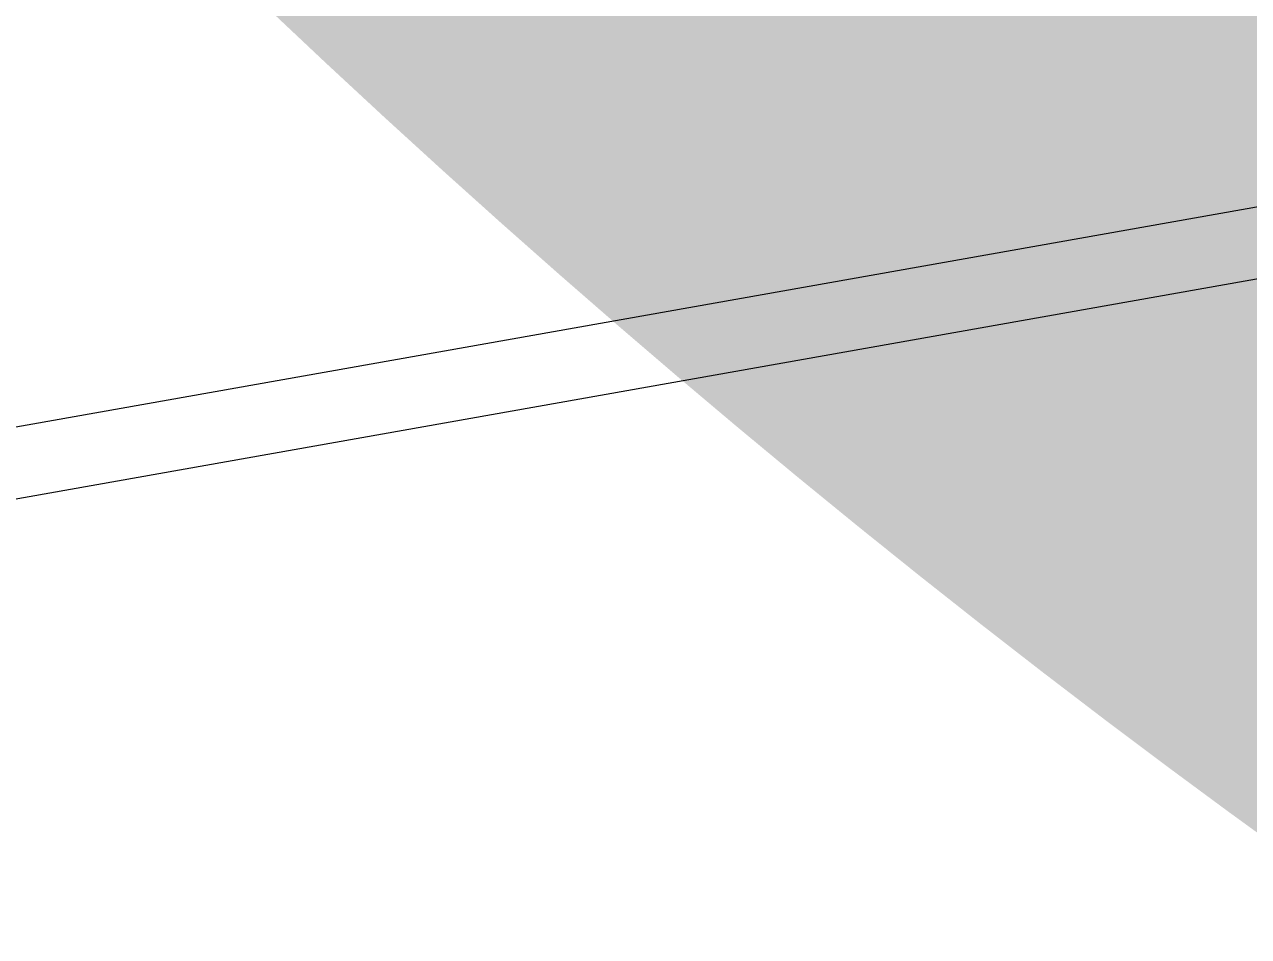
# Model space of a CAD drawing. Header units: millimetres. Extents: x 0 to 627661, y -95767 to 300888.
# Drawn here: x 508961.38 to 508984.63, y 25944.18 to 25961.49 of the extents above; entities that cross this region are included whole.
import ezdxf
from ezdxf.enums import TextEntityAlignment as Align

# ---------------------------------------------------------------- set-up
doc = ezdxf.new("R2018")
doc.units = ezdxf.units.MM
for name, color, linetype, lineweight in [('АР_Маркер экспликации', 239, 'Continuous', 13), ('АР_Номер помещения', 250, 'Continuous', 9), ('АР_Размеры', 175, 'Continuous', 9), ('АР_Сущ Несущая стена', 250, 'Continuous', 50)]:
    doc.layers.add(name, color=color, linetype=linetype, lineweight=lineweight)
doc.layers.add('АР_Названия помещений', color=124, linetype='Continuous', lineweight=5, plot=False)
doc.layers.add('АР_Помещения_площадь', color=19, linetype='Continuous', lineweight=9, plot=False)
doc.styles.add('ISOCPEUR', font='', dxfattribs={"height": 250})
doc.styles.get("Standard").update_dxf_attribs({"font": 'GOST.TTF'})
doc.styles.get('ISOCPEUR').set_extended_font_data('ISOCPEUR', italic=True)

# ---------------------------------------------------------------- blocks, each defined once
blk = doc.blocks.new('*U236')
at = {"color": 7, "style": 'ISOCPEUR', "width": 0.7, "flags": 1}
blk.add_attdef('КАТЕГОРИЯ', (-499.166, -2092.186), '', height=250, dxfattribs=at)
at = {"layer": 'АР_Номер помещения', "color": 7, "style": 'ISOCPEUR', "width": 0.7}
blk.add_attdef('НОМЕР_ПОМЕЩЕНИЯ', text='', height=300, dxfattribs=at).set_placement((-13874.5, 6637.552), align=Align.MIDDLE_CENTER)
at = {"layer": 'АР_Помещения_площадь', "color": 7, "lineweight": 30, "width": 0.7, "flags": 104}
blk.add_attdef('ИМЯ_ПОМЕЩЕНИЯ', text='', height=100, dxfattribs=at).set_placement((157.628, 1217.141), align=Align.MIDDLE_CENTER)
at = {"layer": 'АР_Помещения_площадь', "color": 7, "style": 'ISOCPEUR', "width": 0.7}
blk.add_attdef('ПЛОЩАДЬ_ПОМЕЩЕНИЯ', text='', height=200, dxfattribs=at).set_placement((-12654.582, 407.672), align=Align.MIDDLE_RIGHT)
blk = doc.blocks.new('*U234')
at = {"color": 7, "style": 'ISOCPEUR', "width": 0.7, "flags": 1}
blk.add_attdef('КАТЕГОРИЯ', (-499.166, -2092.186), '', height=250, dxfattribs=at)
at = {"layer": 'АР_Номер помещения', "color": 7, "style": 'ISOCPEUR', "width": 0.7}
blk.add_attdef('НОМЕР_ПОМЕЩЕНИЯ', text='', height=300, dxfattribs=at).set_placement((-17424.901, 1870.773), align=Align.MIDDLE_CENTER)
at = {"layer": 'АР_Помещения_площадь', "color": 7, "lineweight": 30, "width": 0.7, "flags": 104}
blk.add_attdef('ИМЯ_ПОМЕЩЕНИЯ', text='', height=100, dxfattribs=at).set_placement((157.628, 1217.141), align=Align.MIDDLE_CENTER)
at = {"layer": 'АР_Помещения_площадь', "color": 7, "style": 'ISOCPEUR', "width": 0.7}
blk.add_attdef('ПЛОЩАДЬ_ПОМЕЩЕНИЯ', text='', height=200, dxfattribs=at).set_placement((-12452.811, 399.356), align=Align.MIDDLE_RIGHT)

msp = doc.modelspace()

# ---------------------------------------------------------------- linework, layer by layer
at = {"layer": 'АР_Размеры', "color": 5, "lineweight": 9, "ltscale": 100, "transparency": 33554687}
msp.add_lwpolyline([(508929.474, 25946.859), (508989.599, 25957.515), (508990.763, 25959.331), (508988.401, 25972.657), (508987.638, 25972.769), (508986.511, 25969.35), (508986.78, 25968.531), (508988.073, 25967.522), (508989.031, 25962.12), (508988.713, 25961.816), (508986.312, 25961.39), (508986.136, 25960.988), (508986.263, 25960.267), (508986.546, 25960.07), (508988.947, 25960.495), (508989.371, 25960.199), (508989.563, 25959.118), (508989.245, 25958.815), (508929.36, 25948.201)], dxfattribs=at)
msp.add_lwpolyline([(508929.474, 25946.859), (508989.599, 25957.515), (508990.763, 25959.331), (508988.401, 25972.657), (508987.638, 25972.769), (508986.511, 25969.35), (508986.78, 25968.531), (508988.073, 25967.522), (508989.031, 25962.12), (508988.713, 25961.816), (508986.312, 25961.39), (508986.136, 25960.988), (508986.263, 25960.267), (508986.546, 25960.07), (508988.947, 25960.495), (508989.371, 25960.199), (508989.563, 25959.118), (508989.245, 25958.815), (508929.36, 25948.201)], dxfattribs=at)
msp.add_lwpolyline([(508929.474, 25946.859), (508989.599, 25957.515), (508990.763, 25959.331), (508988.401, 25972.657), (508987.638, 25972.769), (508986.511, 25969.35), (508986.78, 25968.531), (508988.073, 25967.522), (508989.031, 25962.12), (508988.713, 25961.816), (508986.312, 25961.39), (508986.136, 25960.988), (508986.263, 25960.267), (508986.546, 25960.07), (508988.947, 25960.495), (508989.371, 25960.199), (508989.563, 25959.118), (508989.245, 25958.815), (508929.36, 25948.201)], dxfattribs=at)
msp.add_lwpolyline([(508929.474, 25946.859), (508989.599, 25957.515), (508990.763, 25959.331), (508988.401, 25972.657), (508987.638, 25972.769), (508986.511, 25969.35), (508986.78, 25968.531), (508988.073, 25967.522), (508989.031, 25962.12), (508988.713, 25961.816), (508986.312, 25961.39), (508986.136, 25960.988), (508986.263, 25960.267), (508986.546, 25960.07), (508988.947, 25960.495), (508989.371, 25960.199), (508989.563, 25959.118), (508989.245, 25958.815), (508929.36, 25948.201)], dxfattribs=at)
msp.add_lwpolyline([(508929.474, 25946.859), (508989.599, 25957.515), (508990.763, 25959.331), (508988.401, 25972.657), (508987.638, 25972.769), (508986.511, 25969.35), (508986.78, 25968.531), (508988.073, 25967.522), (508989.031, 25962.12), (508988.713, 25961.816), (508986.312, 25961.39), (508986.136, 25960.988), (508986.263, 25960.267), (508986.546, 25960.07), (508988.947, 25960.495), (508989.371, 25960.199), (508989.563, 25959.118), (508989.245, 25958.815), (508929.36, 25948.201)], dxfattribs=at)
msp.add_lwpolyline([(508929.474, 25946.859), (508989.599, 25957.515), (508990.763, 25959.331), (508988.401, 25972.657), (508987.638, 25972.769), (508986.511, 25969.35), (508986.78, 25968.531), (508988.073, 25967.522), (508989.031, 25962.12), (508988.713, 25961.816), (508986.312, 25961.39), (508986.136, 25960.988), (508986.263, 25960.267), (508986.546, 25960.07), (508988.947, 25960.495), (508989.371, 25960.199), (508989.563, 25959.118), (508989.245, 25958.815), (508929.36, 25948.201)], dxfattribs=at)
msp.add_lwpolyline([(508929.474, 25946.859), (508989.599, 25957.515), (508990.763, 25959.331), (508988.401, 25972.657), (508987.638, 25972.769), (508986.511, 25969.35), (508986.78, 25968.531), (508988.073, 25967.522), (508989.031, 25962.12), (508988.713, 25961.816), (508986.312, 25961.39), (508986.136, 25960.988), (508986.263, 25960.267), (508986.546, 25960.07), (508988.947, 25960.495), (508989.371, 25960.199), (508989.563, 25959.118), (508989.245, 25958.815), (508929.36, 25948.201)], dxfattribs=at)
msp.add_lwpolyline([(508929.474, 25946.859), (508989.599, 25957.515), (508990.763, 25959.331), (508988.401, 25972.657), (508987.638, 25972.769), (508986.511, 25969.35), (508986.78, 25968.531), (508988.073, 25967.522), (508989.031, 25962.12), (508988.713, 25961.816), (508986.312, 25961.39), (508986.136, 25960.988), (508986.263, 25960.267), (508986.546, 25960.07), (508988.947, 25960.495), (508989.371, 25960.199), (508989.563, 25959.118), (508989.245, 25958.815), (508929.36, 25948.201)], dxfattribs=at)
msp.add_lwpolyline([(508929.474, 25946.859), (508989.599, 25957.515), (508990.763, 25959.331), (508988.401, 25972.657), (508987.638, 25972.769), (508986.511, 25969.35), (508986.78, 25968.531), (508988.073, 25967.522), (508989.031, 25962.12), (508988.713, 25961.816), (508986.312, 25961.39), (508986.136, 25960.988), (508986.263, 25960.267), (508986.546, 25960.07), (508988.947, 25960.495), (508989.371, 25960.199), (508989.563, 25959.118), (508989.245, 25958.815), (508929.36, 25948.201)], dxfattribs=at)
msp.add_lwpolyline([(508929.474, 25946.859), (508989.599, 25957.515), (508990.763, 25959.331), (508988.401, 25972.657), (508987.638, 25972.769), (508986.511, 25969.35), (508986.78, 25968.531), (508988.073, 25967.522), (508989.031, 25962.12), (508988.713, 25961.816), (508986.312, 25961.39), (508986.136, 25960.988), (508986.263, 25960.267), (508986.546, 25960.07), (508988.947, 25960.495), (508989.371, 25960.199), (508989.563, 25959.118), (508989.245, 25958.815), (508929.36, 25948.201)], dxfattribs=at)
msp.add_lwpolyline([(508929.474, 25946.859), (508989.599, 25957.515), (508990.763, 25959.331), (508988.401, 25972.657), (508987.638, 25972.769), (508986.511, 25969.35), (508986.78, 25968.531), (508988.073, 25967.522), (508989.031, 25962.12), (508988.713, 25961.816), (508986.312, 25961.39), (508986.136, 25960.988), (508986.263, 25960.267), (508986.546, 25960.07), (508988.947, 25960.495), (508989.371, 25960.199), (508989.563, 25959.118), (508989.245, 25958.815), (508929.36, 25948.201)], dxfattribs=at)
msp.add_lwpolyline([(508929.474, 25946.859), (508989.599, 25957.515), (508990.763, 25959.331), (508988.401, 25972.657), (508987.638, 25972.769), (508986.511, 25969.35), (508986.78, 25968.531), (508988.073, 25967.522), (508989.031, 25962.12), (508988.713, 25961.816), (508986.312, 25961.39), (508986.136, 25960.988), (508986.263, 25960.267), (508986.546, 25960.07), (508988.947, 25960.495), (508989.371, 25960.199), (508989.563, 25959.118), (508989.245, 25958.815), (508929.36, 25948.201)], dxfattribs=at)
msp.add_lwpolyline([(508929.474, 25946.859), (508989.599, 25957.515), (508990.763, 25959.331), (508988.401, 25972.657), (508987.638, 25972.769), (508986.511, 25969.35), (508986.78, 25968.531), (508988.073, 25967.522), (508989.031, 25962.12), (508988.713, 25961.816), (508986.312, 25961.39), (508986.136, 25960.988), (508986.263, 25960.267), (508986.546, 25960.07), (508988.947, 25960.495), (508989.371, 25960.199), (508989.563, 25959.118), (508989.245, 25958.815), (508929.36, 25948.201)], dxfattribs=at)
msp.add_lwpolyline([(508929.474, 25946.859), (508989.599, 25957.515), (508990.763, 25959.331), (508988.401, 25972.657), (508987.638, 25972.769), (508986.511, 25969.35), (508986.78, 25968.531), (508988.073, 25967.522), (508989.031, 25962.12), (508988.713, 25961.816), (508986.312, 25961.39), (508986.136, 25960.988), (508986.263, 25960.267), (508986.546, 25960.07), (508988.947, 25960.495), (508989.371, 25960.199), (508989.563, 25959.118), (508989.245, 25958.815), (508929.36, 25948.201)], dxfattribs=at)
msp.add_lwpolyline([(508929.474, 25946.859), (508989.599, 25957.515), (508990.763, 25959.331), (508988.401, 25972.657), (508987.638, 25972.769), (508986.511, 25969.35), (508986.78, 25968.531), (508988.073, 25967.522), (508989.031, 25962.12), (508988.713, 25961.816), (508986.312, 25961.39), (508986.136, 25960.988), (508986.263, 25960.267), (508986.546, 25960.07), (508988.947, 25960.495), (508989.371, 25960.199), (508989.563, 25959.118), (508989.245, 25958.815), (508929.36, 25948.201)], dxfattribs=at)
msp.add_lwpolyline([(508929.474, 25946.859), (508989.599, 25957.515), (508990.763, 25959.331), (508988.401, 25972.657), (508987.638, 25972.769), (508986.511, 25969.35), (508986.78, 25968.531), (508988.073, 25967.522), (508989.031, 25962.12), (508988.713, 25961.816), (508986.312, 25961.39), (508986.136, 25960.988), (508986.263, 25960.267), (508986.546, 25960.07), (508988.947, 25960.495), (508989.371, 25960.199), (508989.563, 25959.118), (508989.245, 25958.815), (508929.36, 25948.201)], dxfattribs=at)
msp.add_lwpolyline([(508929.474, 25946.859), (508989.599, 25957.515), (508990.763, 25959.331), (508988.401, 25972.657), (508987.638, 25972.769), (508986.511, 25969.35), (508986.78, 25968.531), (508988.073, 25967.522), (508989.031, 25962.12), (508988.713, 25961.816), (508986.312, 25961.39), (508986.136, 25960.988), (508986.263, 25960.267), (508986.546, 25960.07), (508988.947, 25960.495), (508989.371, 25960.199), (508989.563, 25959.118), (508989.245, 25958.815), (508929.36, 25948.201)], dxfattribs=at)
msp.add_lwpolyline([(508929.474, 25946.859), (508989.599, 25957.515), (508990.763, 25959.331), (508988.401, 25972.657), (508987.638, 25972.769), (508986.511, 25969.35), (508986.78, 25968.531), (508988.073, 25967.522), (508989.031, 25962.12), (508988.713, 25961.816), (508986.312, 25961.39), (508986.136, 25960.988), (508986.263, 25960.267), (508986.546, 25960.07), (508988.947, 25960.495), (508989.371, 25960.199), (508989.563, 25959.118), (508989.245, 25958.815), (508929.36, 25948.201)], dxfattribs=at)
msp.add_lwpolyline([(508929.474, 25946.859), (508989.599, 25957.515), (508990.763, 25959.331), (508988.401, 25972.657), (508987.638, 25972.769), (508986.511, 25969.35), (508986.78, 25968.531), (508988.073, 25967.522), (508989.031, 25962.12), (508988.713, 25961.816), (508986.312, 25961.39), (508986.136, 25960.988), (508986.263, 25960.267), (508986.546, 25960.07), (508988.947, 25960.495), (508989.371, 25960.199), (508989.563, 25959.118), (508989.245, 25958.815), (508929.36, 25948.201)], dxfattribs=at)
msp.add_lwpolyline([(508929.474, 25946.859), (508989.599, 25957.515), (508990.763, 25959.331), (508988.401, 25972.657), (508987.638, 25972.769), (508986.511, 25969.35), (508986.78, 25968.531), (508988.073, 25967.522), (508989.031, 25962.12), (508988.713, 25961.816), (508986.312, 25961.39), (508986.136, 25960.988), (508986.263, 25960.267), (508986.546, 25960.07), (508988.947, 25960.495), (508989.371, 25960.199), (508989.563, 25959.118), (508989.245, 25958.815), (508929.36, 25948.201)], dxfattribs=at)
msp.add_lwpolyline([(508929.474, 25946.859), (508989.599, 25957.515), (508990.763, 25959.331), (508988.401, 25972.657), (508987.638, 25972.769), (508986.511, 25969.35), (508986.78, 25968.531), (508988.073, 25967.522), (508989.031, 25962.12), (508988.713, 25961.816), (508986.312, 25961.39), (508986.136, 25960.988), (508986.263, 25960.267), (508986.546, 25960.07), (508988.947, 25960.495), (508989.371, 25960.199), (508989.563, 25959.118), (508989.245, 25958.815), (508929.36, 25948.201)], dxfattribs=at)
msp.add_lwpolyline([(508929.474, 25946.859), (508989.599, 25957.515), (508990.763, 25959.331), (508988.401, 25972.657), (508987.638, 25972.769), (508986.511, 25969.35), (508986.78, 25968.531), (508988.073, 25967.522), (508989.031, 25962.12), (508988.713, 25961.816), (508986.312, 25961.39), (508986.136, 25960.988), (508986.263, 25960.267), (508986.546, 25960.07), (508988.947, 25960.495), (508989.371, 25960.199), (508989.563, 25959.118), (508989.245, 25958.815), (508929.36, 25948.201)], dxfattribs=at)
msp.add_lwpolyline([(508929.474, 25946.859), (508989.599, 25957.515), (508990.763, 25959.331), (508988.401, 25972.657), (508987.638, 25972.769), (508986.511, 25969.35), (508986.78, 25968.531), (508988.073, 25967.522), (508989.031, 25962.12), (508988.713, 25961.816), (508986.312, 25961.39), (508986.136, 25960.988), (508986.263, 25960.267), (508986.546, 25960.07), (508988.947, 25960.495), (508989.371, 25960.199), (508989.563, 25959.118), (508989.245, 25958.815), (508929.36, 25948.201)], dxfattribs=at)
msp.add_lwpolyline([(508929.474, 25946.859), (508989.599, 25957.515), (508990.763, 25959.331), (508988.401, 25972.657), (508987.638, 25972.769), (508986.511, 25969.35), (508986.78, 25968.531), (508988.073, 25967.522), (508989.031, 25962.12), (508988.713, 25961.816), (508986.312, 25961.39), (508986.136, 25960.988), (508986.263, 25960.267), (508986.546, 25960.07), (508988.947, 25960.495), (508989.371, 25960.199), (508989.563, 25959.118), (508989.245, 25958.815), (508929.36, 25948.201)], dxfattribs=at)
msp.add_lwpolyline([(508929.474, 25946.859), (508989.599, 25957.515), (508990.763, 25959.331), (508988.401, 25972.657), (508987.638, 25972.769), (508986.511, 25969.35), (508986.78, 25968.531), (508988.073, 25967.522), (508989.031, 25962.12), (508988.713, 25961.816), (508986.312, 25961.39), (508986.136, 25960.988), (508986.263, 25960.267), (508986.546, 25960.07), (508988.947, 25960.495), (508989.371, 25960.199), (508989.563, 25959.118), (508989.245, 25958.815), (508929.36, 25948.201)], dxfattribs=at)
msp.add_lwpolyline([(508929.474, 25946.859), (508989.599, 25957.515), (508990.763, 25959.331), (508988.401, 25972.657), (508987.638, 25972.769), (508986.511, 25969.35), (508986.78, 25968.531), (508988.073, 25967.522), (508989.031, 25962.12), (508988.713, 25961.816), (508986.312, 25961.39), (508986.136, 25960.988), (508986.263, 25960.267), (508986.546, 25960.07), (508988.947, 25960.495), (508989.371, 25960.199), (508989.563, 25959.118), (508989.245, 25958.815), (508929.36, 25948.201)], dxfattribs=at)
msp.add_lwpolyline([(508929.474, 25946.859), (508989.599, 25957.515), (508990.763, 25959.331), (508988.401, 25972.657), (508987.638, 25972.769), (508986.511, 25969.35), (508986.78, 25968.531), (508988.073, 25967.522), (508989.031, 25962.12), (508988.713, 25961.816), (508986.312, 25961.39), (508986.136, 25960.988), (508986.263, 25960.267), (508986.546, 25960.07), (508988.947, 25960.495), (508989.371, 25960.199), (508989.563, 25959.118), (508989.245, 25958.815), (508929.36, 25948.201)], dxfattribs=at)
msp.add_lwpolyline([(508929.474, 25946.859), (508989.599, 25957.515), (508990.763, 25959.331), (508988.401, 25972.657), (508987.638, 25972.769), (508986.511, 25969.35), (508986.78, 25968.531), (508988.073, 25967.522), (508989.031, 25962.12), (508988.713, 25961.816), (508986.312, 25961.39), (508986.136, 25960.988), (508986.263, 25960.267), (508986.546, 25960.07), (508988.947, 25960.495), (508989.371, 25960.199), (508989.563, 25959.118), (508989.245, 25958.815), (508929.36, 25948.201)], dxfattribs=at)
msp.add_lwpolyline([(508929.474, 25946.859), (508989.599, 25957.515), (508990.763, 25959.331), (508988.401, 25972.657), (508987.638, 25972.769), (508986.511, 25969.35), (508986.78, 25968.531), (508988.073, 25967.522), (508989.031, 25962.12), (508988.713, 25961.816), (508986.312, 25961.39), (508986.136, 25960.988), (508986.263, 25960.267), (508986.546, 25960.07), (508988.947, 25960.495), (508989.371, 25960.199), (508989.563, 25959.118), (508989.245, 25958.815), (508929.36, 25948.201)], dxfattribs=at)
msp.add_lwpolyline([(508929.474, 25946.859), (508989.599, 25957.515), (508990.763, 25959.331), (508988.401, 25972.657), (508987.638, 25972.769), (508986.511, 25969.35), (508986.78, 25968.531), (508988.073, 25967.522), (508989.031, 25962.12), (508988.713, 25961.816), (508986.312, 25961.39), (508986.136, 25960.988), (508986.263, 25960.267), (508986.546, 25960.07), (508988.947, 25960.495), (508989.371, 25960.199), (508989.563, 25959.118), (508989.245, 25958.815), (508929.36, 25948.201)], dxfattribs=at)
msp.add_lwpolyline([(508929.474, 25946.859), (508989.599, 25957.515), (508990.763, 25959.331), (508988.401, 25972.657), (508987.638, 25972.769), (508986.511, 25969.35), (508986.78, 25968.531), (508988.073, 25967.522), (508989.031, 25962.12), (508988.713, 25961.816), (508986.312, 25961.39), (508986.136, 25960.988), (508986.263, 25960.267), (508986.546, 25960.07), (508988.947, 25960.495), (508989.371, 25960.199), (508989.563, 25959.118), (508989.245, 25958.815), (508929.36, 25948.201)], dxfattribs=at)
msp.add_lwpolyline([(508929.474, 25946.859), (508989.599, 25957.515), (508990.763, 25959.331), (508988.401, 25972.657), (508987.638, 25972.769), (508986.511, 25969.35), (508986.78, 25968.531), (508988.073, 25967.522), (508989.031, 25962.12), (508988.713, 25961.816), (508986.312, 25961.39), (508986.136, 25960.988), (508986.263, 25960.267), (508986.546, 25960.07), (508988.947, 25960.495), (508989.371, 25960.199), (508989.563, 25959.118), (508989.245, 25958.815), (508929.36, 25948.201)], dxfattribs=at)
msp.add_lwpolyline([(508929.474, 25946.859), (508989.599, 25957.515), (508990.763, 25959.331), (508988.401, 25972.657), (508987.638, 25972.769), (508986.511, 25969.35), (508986.78, 25968.531), (508988.073, 25967.522), (508989.031, 25962.12), (508988.713, 25961.816), (508986.312, 25961.39), (508986.136, 25960.988), (508986.263, 25960.267), (508986.546, 25960.07), (508988.947, 25960.495), (508989.371, 25960.199), (508989.563, 25959.118), (508989.245, 25958.815), (508929.36, 25948.201)], dxfattribs=at)
msp.add_lwpolyline([(508929.474, 25946.859), (508989.599, 25957.515), (508990.763, 25959.331), (508988.401, 25972.657), (508987.638, 25972.769), (508986.511, 25969.35), (508986.78, 25968.531), (508988.073, 25967.522), (508989.031, 25962.12), (508988.713, 25961.816), (508986.312, 25961.39), (508986.136, 25960.988), (508986.263, 25960.267), (508986.546, 25960.07), (508988.947, 25960.495), (508989.371, 25960.199), (508989.563, 25959.118), (508989.245, 25958.815), (508929.36, 25948.201)], dxfattribs=at)
msp.add_lwpolyline([(508929.474, 25946.859), (508989.599, 25957.515), (508990.763, 25959.331), (508988.401, 25972.657), (508987.638, 25972.769), (508986.511, 25969.35), (508986.78, 25968.531), (508988.073, 25967.522), (508989.031, 25962.12), (508988.713, 25961.816), (508986.312, 25961.39), (508986.136, 25960.988), (508986.263, 25960.267), (508986.546, 25960.07), (508988.947, 25960.495), (508989.371, 25960.199), (508989.563, 25959.118), (508989.245, 25958.815), (508929.36, 25948.201)], dxfattribs=at)
msp.add_lwpolyline([(508929.474, 25946.859), (508989.599, 25957.515), (508990.763, 25959.331), (508988.401, 25972.657), (508987.638, 25972.769), (508986.511, 25969.35), (508986.78, 25968.531), (508988.073, 25967.522), (508989.031, 25962.12), (508988.713, 25961.816), (508986.312, 25961.39), (508986.136, 25960.988), (508986.263, 25960.267), (508986.546, 25960.07), (508988.947, 25960.495), (508989.371, 25960.199), (508989.563, 25959.118), (508989.245, 25958.815), (508929.36, 25948.201)], dxfattribs=at)
msp.add_lwpolyline([(508929.474, 25946.859), (508989.599, 25957.515), (508990.763, 25959.331), (508988.401, 25972.657), (508987.638, 25972.769), (508986.511, 25969.35), (508986.78, 25968.531), (508988.073, 25967.522), (508989.031, 25962.12), (508988.713, 25961.816), (508986.312, 25961.39), (508986.136, 25960.988), (508986.263, 25960.267), (508986.546, 25960.07), (508988.947, 25960.495), (508989.371, 25960.199), (508989.563, 25959.118), (508989.245, 25958.815), (508929.36, 25948.201)], dxfattribs=at)
msp.add_lwpolyline([(508929.474, 25946.859), (508989.599, 25957.515), (508990.763, 25959.331), (508988.401, 25972.657), (508987.638, 25972.769), (508986.511, 25969.35), (508986.78, 25968.531), (508988.073, 25967.522), (508989.031, 25962.12), (508988.713, 25961.816), (508986.312, 25961.39), (508986.136, 25960.988), (508986.263, 25960.267), (508986.546, 25960.07), (508988.947, 25960.495), (508989.371, 25960.199), (508989.563, 25959.118), (508989.245, 25958.815), (508929.36, 25948.201)], dxfattribs=at)
msp.add_lwpolyline([(508929.474, 25946.859), (508989.599, 25957.515), (508990.763, 25959.331), (508988.401, 25972.657), (508987.638, 25972.769), (508986.511, 25969.35), (508986.78, 25968.531), (508988.073, 25967.522), (508989.031, 25962.12), (508988.713, 25961.816), (508986.312, 25961.39), (508986.136, 25960.988), (508986.263, 25960.267), (508986.546, 25960.07), (508988.947, 25960.495), (508989.371, 25960.199), (508989.563, 25959.118), (508989.245, 25958.815), (508929.36, 25948.201)], dxfattribs=at)
msp.add_lwpolyline([(508929.474, 25946.859), (508989.599, 25957.515), (508990.763, 25959.331), (508988.401, 25972.657), (508987.638, 25972.769), (508986.511, 25969.35), (508986.78, 25968.531), (508988.073, 25967.522), (508989.031, 25962.12), (508988.713, 25961.816), (508986.312, 25961.39), (508986.136, 25960.988), (508986.263, 25960.267), (508986.546, 25960.07), (508988.947, 25960.495), (508989.371, 25960.199), (508989.563, 25959.118), (508989.245, 25958.815), (508929.36, 25948.201)], dxfattribs=at)
msp.add_lwpolyline([(508929.474, 25946.859), (508989.599, 25957.515), (508990.763, 25959.331), (508988.401, 25972.657), (508987.638, 25972.769), (508986.511, 25969.35), (508986.78, 25968.531), (508988.073, 25967.522), (508989.031, 25962.12), (508988.713, 25961.816), (508986.312, 25961.39), (508986.136, 25960.988), (508986.263, 25960.267), (508986.546, 25960.07), (508988.947, 25960.495), (508989.371, 25960.199), (508989.563, 25959.118), (508989.245, 25958.815), (508929.36, 25948.201)], dxfattribs=at)
msp.add_lwpolyline([(508929.474, 25946.859), (508989.599, 25957.515), (508990.763, 25959.331), (508988.401, 25972.657), (508987.638, 25972.769), (508986.511, 25969.35), (508986.78, 25968.531), (508988.073, 25967.522), (508989.031, 25962.12), (508988.713, 25961.816), (508986.312, 25961.39), (508986.136, 25960.988), (508986.263, 25960.267), (508986.546, 25960.07), (508988.947, 25960.495), (508989.371, 25960.199), (508989.563, 25959.118), (508989.245, 25958.815), (508929.36, 25948.201)], dxfattribs=at)
msp.add_lwpolyline([(508929.474, 25946.859), (508989.599, 25957.515), (508990.763, 25959.331), (508988.401, 25972.657), (508987.638, 25972.769), (508986.511, 25969.35), (508986.78, 25968.531), (508988.073, 25967.522), (508989.031, 25962.12), (508988.713, 25961.816), (508986.312, 25961.39), (508986.136, 25960.988), (508986.263, 25960.267), (508986.546, 25960.07), (508988.947, 25960.495), (508989.371, 25960.199), (508989.563, 25959.118), (508989.245, 25958.815), (508929.36, 25948.201)], dxfattribs=at)
msp.add_lwpolyline([(508929.474, 25946.859), (508989.599, 25957.515), (508990.763, 25959.331), (508988.401, 25972.657), (508987.638, 25972.769), (508986.511, 25969.35), (508986.78, 25968.531), (508988.073, 25967.522), (508989.031, 25962.12), (508988.713, 25961.816), (508986.312, 25961.39), (508986.136, 25960.988), (508986.263, 25960.267), (508986.546, 25960.07), (508988.947, 25960.495), (508989.371, 25960.199), (508989.563, 25959.118), (508989.245, 25958.815), (508929.36, 25948.201)], dxfattribs=at)
msp.add_lwpolyline([(508929.474, 25946.859), (508989.599, 25957.515), (508990.763, 25959.331), (508988.401, 25972.657), (508987.638, 25972.769), (508986.511, 25969.35), (508986.78, 25968.531), (508988.073, 25967.522), (508989.031, 25962.12), (508988.713, 25961.816), (508986.312, 25961.39), (508986.136, 25960.988), (508986.263, 25960.267), (508986.546, 25960.07), (508988.947, 25960.495), (508989.371, 25960.199), (508989.563, 25959.118), (508989.245, 25958.815), (508929.36, 25948.201)], dxfattribs=at)
msp.add_lwpolyline([(508929.474, 25946.859), (508989.599, 25957.515), (508990.763, 25959.331), (508988.401, 25972.657), (508987.638, 25972.769), (508986.511, 25969.35), (508986.78, 25968.531), (508988.073, 25967.522), (508989.031, 25962.12), (508988.713, 25961.816), (508986.312, 25961.39), (508986.136, 25960.988), (508986.263, 25960.267), (508986.546, 25960.07), (508988.947, 25960.495), (508989.371, 25960.199), (508989.563, 25959.118), (508989.245, 25958.815), (508929.36, 25948.201)], dxfattribs=at)
msp.add_lwpolyline([(508929.474, 25946.859), (508989.599, 25957.515), (508990.763, 25959.331), (508988.401, 25972.657), (508987.638, 25972.769), (508986.511, 25969.35), (508986.78, 25968.531), (508988.073, 25967.522), (508989.031, 25962.12), (508988.713, 25961.816), (508986.312, 25961.39), (508986.136, 25960.988), (508986.263, 25960.267), (508986.546, 25960.07), (508988.947, 25960.495), (508989.371, 25960.199), (508989.563, 25959.118), (508989.245, 25958.815), (508929.36, 25948.201)], dxfattribs=at)
msp.add_lwpolyline([(508929.474, 25946.859), (508989.599, 25957.515), (508990.763, 25959.331), (508988.401, 25972.657), (508987.638, 25972.769), (508986.511, 25969.35), (508986.78, 25968.531), (508988.073, 25967.522), (508989.031, 25962.12), (508988.713, 25961.816), (508986.312, 25961.39), (508986.136, 25960.988), (508986.263, 25960.267), (508986.546, 25960.07), (508988.947, 25960.495), (508989.371, 25960.199), (508989.563, 25959.118), (508989.245, 25958.815), (508929.36, 25948.201)], dxfattribs=at)
msp.add_lwpolyline([(508929.474, 25946.859), (508989.599, 25957.515), (508990.763, 25959.331), (508988.401, 25972.657), (508987.638, 25972.769), (508986.511, 25969.35), (508986.78, 25968.531), (508988.073, 25967.522), (508989.031, 25962.12), (508988.713, 25961.816), (508986.312, 25961.39), (508986.136, 25960.988), (508986.263, 25960.267), (508986.546, 25960.07), (508988.947, 25960.495), (508989.371, 25960.199), (508989.563, 25959.118), (508989.245, 25958.815), (508929.36, 25948.201)], dxfattribs=at)
msp.add_lwpolyline([(508929.474, 25946.859), (508989.599, 25957.515), (508990.763, 25959.331), (508988.401, 25972.657), (508987.638, 25972.769), (508986.511, 25969.35), (508986.78, 25968.531), (508988.073, 25967.522), (508989.031, 25962.12), (508988.713, 25961.816), (508986.312, 25961.39), (508986.136, 25960.988), (508986.263, 25960.267), (508986.546, 25960.07), (508988.947, 25960.495), (508989.371, 25960.199), (508989.563, 25959.118), (508989.245, 25958.815), (508929.36, 25948.201)], dxfattribs=at)
msp.add_lwpolyline([(508929.474, 25946.859), (508989.599, 25957.515), (508990.763, 25959.331), (508988.401, 25972.657), (508987.638, 25972.769), (508986.511, 25969.35), (508986.78, 25968.531), (508988.073, 25967.522), (508989.031, 25962.12), (508988.713, 25961.816), (508986.312, 25961.39), (508986.136, 25960.988), (508986.263, 25960.267), (508986.546, 25960.07), (508988.947, 25960.495), (508989.371, 25960.199), (508989.563, 25959.118), (508989.245, 25958.815), (508929.36, 25948.201)], dxfattribs=at)
msp.add_lwpolyline([(508929.474, 25946.859), (508989.599, 25957.515), (508990.763, 25959.331), (508988.401, 25972.657), (508987.638, 25972.769), (508986.511, 25969.35), (508986.78, 25968.531), (508988.073, 25967.522), (508989.031, 25962.12), (508988.713, 25961.816), (508986.312, 25961.39), (508986.136, 25960.988), (508986.263, 25960.267), (508986.546, 25960.07), (508988.947, 25960.495), (508989.371, 25960.199), (508989.563, 25959.118), (508989.245, 25958.815), (508929.36, 25948.201)], dxfattribs=at)
msp.add_lwpolyline([(508929.474, 25946.859), (508989.599, 25957.515), (508990.763, 25959.331), (508988.401, 25972.657), (508987.638, 25972.769), (508986.511, 25969.35), (508986.78, 25968.531), (508988.073, 25967.522), (508989.031, 25962.12), (508988.713, 25961.816), (508986.312, 25961.39), (508986.136, 25960.988), (508986.263, 25960.267), (508986.546, 25960.07), (508988.947, 25960.495), (508989.371, 25960.199), (508989.563, 25959.118), (508989.245, 25958.815), (508929.36, 25948.201)], dxfattribs=at)
msp.add_lwpolyline([(508929.474, 25946.859), (508989.599, 25957.515), (508990.763, 25959.331), (508988.401, 25972.657), (508987.638, 25972.769), (508986.511, 25969.35), (508986.78, 25968.531), (508988.073, 25967.522), (508989.031, 25962.12), (508988.713, 25961.816), (508986.312, 25961.39), (508986.136, 25960.988), (508986.263, 25960.267), (508986.546, 25960.07), (508988.947, 25960.495), (508989.371, 25960.199), (508989.563, 25959.118), (508989.245, 25958.815), (508929.36, 25948.201)], dxfattribs=at)
msp.add_lwpolyline([(508929.474, 25946.859), (508989.599, 25957.515), (508990.763, 25959.331), (508988.401, 25972.657), (508987.638, 25972.769), (508986.511, 25969.35), (508986.78, 25968.531), (508988.073, 25967.522), (508989.031, 25962.12), (508988.713, 25961.816), (508986.312, 25961.39), (508986.136, 25960.988), (508986.263, 25960.267), (508986.546, 25960.07), (508988.947, 25960.495), (508989.371, 25960.199), (508989.563, 25959.118), (508989.245, 25958.815), (508929.36, 25948.201)], dxfattribs=at)
msp.add_lwpolyline([(508929.474, 25946.859), (508989.599, 25957.515), (508990.763, 25959.331), (508988.401, 25972.657), (508987.638, 25972.769), (508986.511, 25969.35), (508986.78, 25968.531), (508988.073, 25967.522), (508989.031, 25962.12), (508988.713, 25961.816), (508986.312, 25961.39), (508986.136, 25960.988), (508986.263, 25960.267), (508986.546, 25960.07), (508988.947, 25960.495), (508989.371, 25960.199), (508989.563, 25959.118), (508989.245, 25958.815), (508929.36, 25948.201)], dxfattribs=at)
msp.add_lwpolyline([(508929.474, 25946.859), (508989.599, 25957.515), (508990.763, 25959.331), (508988.401, 25972.657), (508987.638, 25972.769), (508986.511, 25969.35), (508986.78, 25968.531), (508988.073, 25967.522), (508989.031, 25962.12), (508988.713, 25961.816), (508986.312, 25961.39), (508986.136, 25960.988), (508986.263, 25960.267), (508986.546, 25960.07), (508988.947, 25960.495), (508989.371, 25960.199), (508989.563, 25959.118), (508989.245, 25958.815), (508929.36, 25948.201)], dxfattribs=at)
msp.add_lwpolyline([(508929.474, 25946.859), (508989.599, 25957.515), (508990.763, 25959.331), (508988.401, 25972.657), (508987.638, 25972.769), (508986.511, 25969.35), (508986.78, 25968.531), (508988.073, 25967.522), (508989.031, 25962.12), (508988.713, 25961.816), (508986.312, 25961.39), (508986.136, 25960.988), (508986.263, 25960.267), (508986.546, 25960.07), (508988.947, 25960.495), (508989.371, 25960.199), (508989.563, 25959.118), (508989.245, 25958.815), (508929.36, 25948.201)], dxfattribs=at)
msp.add_lwpolyline([(508929.474, 25946.859), (508989.599, 25957.515), (508990.763, 25959.331), (508988.401, 25972.657), (508987.638, 25972.769), (508986.511, 25969.35), (508986.78, 25968.531), (508988.073, 25967.522), (508989.031, 25962.12), (508988.713, 25961.816), (508986.312, 25961.39), (508986.136, 25960.988), (508986.263, 25960.267), (508986.546, 25960.07), (508988.947, 25960.495), (508989.371, 25960.199), (508989.563, 25959.118), (508989.245, 25958.815), (508929.36, 25948.201)], dxfattribs=at)
msp.add_lwpolyline([(508929.474, 25946.859), (508989.599, 25957.515), (508990.763, 25959.331), (508988.401, 25972.657), (508987.638, 25972.769), (508986.511, 25969.35), (508986.78, 25968.531), (508988.073, 25967.522), (508989.031, 25962.12), (508988.713, 25961.816), (508986.312, 25961.39), (508986.136, 25960.988), (508986.263, 25960.267), (508986.546, 25960.07), (508988.947, 25960.495), (508989.371, 25960.199), (508989.563, 25959.118), (508989.245, 25958.815), (508929.36, 25948.201)], dxfattribs=at)
msp.add_lwpolyline([(508929.474, 25946.859), (508989.599, 25957.515), (508990.763, 25959.331), (508988.401, 25972.657), (508987.638, 25972.769), (508986.511, 25969.35), (508986.78, 25968.531), (508988.073, 25967.522), (508989.031, 25962.12), (508988.713, 25961.816), (508986.312, 25961.39), (508986.136, 25960.988), (508986.263, 25960.267), (508986.546, 25960.07), (508988.947, 25960.495), (508989.371, 25960.199), (508989.563, 25959.118), (508989.245, 25958.815), (508929.36, 25948.201)], dxfattribs=at)
msp.add_lwpolyline([(508929.474, 25946.859), (508989.599, 25957.515), (508990.763, 25959.331), (508988.401, 25972.657), (508987.638, 25972.769), (508986.511, 25969.35), (508986.78, 25968.531), (508988.073, 25967.522), (508989.031, 25962.12), (508988.713, 25961.816), (508986.312, 25961.39), (508986.136, 25960.988), (508986.263, 25960.267), (508986.546, 25960.07), (508988.947, 25960.495), (508989.371, 25960.199), (508989.563, 25959.118), (508989.245, 25958.815), (508929.36, 25948.201)], dxfattribs=at)
msp.add_lwpolyline([(508929.474, 25946.859), (508989.599, 25957.515), (508990.763, 25959.331), (508988.401, 25972.657), (508987.638, 25972.769), (508986.511, 25969.35), (508986.78, 25968.531), (508988.073, 25967.522), (508989.031, 25962.12), (508988.713, 25961.816), (508986.312, 25961.39), (508986.136, 25960.988), (508986.263, 25960.267), (508986.546, 25960.07), (508988.947, 25960.495), (508989.371, 25960.199), (508989.563, 25959.118), (508989.245, 25958.815), (508929.36, 25948.201)], dxfattribs=at)
msp.add_lwpolyline([(508929.474, 25946.859), (508989.599, 25957.515), (508990.763, 25959.331), (508988.401, 25972.657), (508987.638, 25972.769), (508986.511, 25969.35), (508986.78, 25968.531), (508988.073, 25967.522), (508989.031, 25962.12), (508988.713, 25961.816), (508986.312, 25961.39), (508986.136, 25960.988), (508986.263, 25960.267), (508986.546, 25960.07), (508988.947, 25960.495), (508989.371, 25960.199), (508989.563, 25959.118), (508989.245, 25958.815), (508929.36, 25948.201)], dxfattribs=at)
msp.add_lwpolyline([(508929.474, 25946.859), (508989.599, 25957.515), (508990.763, 25959.331), (508988.401, 25972.657), (508987.638, 25972.769), (508986.511, 25969.35), (508986.78, 25968.531), (508988.073, 25967.522), (508989.031, 25962.12), (508988.713, 25961.816), (508986.312, 25961.39), (508986.136, 25960.988), (508986.263, 25960.267), (508986.546, 25960.07), (508988.947, 25960.495), (508989.371, 25960.199), (508989.563, 25959.118), (508989.245, 25958.815), (508929.36, 25948.201)], dxfattribs=at)
msp.add_lwpolyline([(508929.474, 25946.859), (508989.599, 25957.515), (508990.763, 25959.331), (508988.401, 25972.657), (508987.638, 25972.769), (508986.511, 25969.35), (508986.78, 25968.531), (508988.073, 25967.522), (508989.031, 25962.12), (508988.713, 25961.816), (508986.312, 25961.39), (508986.136, 25960.988), (508986.263, 25960.267), (508986.546, 25960.07), (508988.947, 25960.495), (508989.371, 25960.199), (508989.563, 25959.118), (508989.245, 25958.815), (508929.36, 25948.201)], dxfattribs=at)
msp.add_lwpolyline([(508929.474, 25946.859), (508989.599, 25957.515), (508990.763, 25959.331), (508988.401, 25972.657), (508987.638, 25972.769), (508986.511, 25969.35), (508986.78, 25968.531), (508988.073, 25967.522), (508989.031, 25962.12), (508988.713, 25961.816), (508986.312, 25961.39), (508986.136, 25960.988), (508986.263, 25960.267), (508986.546, 25960.07), (508988.947, 25960.495), (508989.371, 25960.199), (508989.563, 25959.118), (508989.245, 25958.815), (508929.36, 25948.201)], dxfattribs=at)
msp.add_lwpolyline([(508929.474, 25946.859), (508989.599, 25957.515), (508990.763, 25959.331), (508988.401, 25972.657), (508987.638, 25972.769), (508986.511, 25969.35), (508986.78, 25968.531), (508988.073, 25967.522), (508989.031, 25962.12), (508988.713, 25961.816), (508986.312, 25961.39), (508986.136, 25960.988), (508986.263, 25960.267), (508986.546, 25960.07), (508988.947, 25960.495), (508989.371, 25960.199), (508989.563, 25959.118), (508989.245, 25958.815), (508929.36, 25948.201)], dxfattribs=at)
msp.add_lwpolyline([(508929.474, 25946.859), (508989.599, 25957.515), (508990.763, 25959.331), (508988.401, 25972.657), (508987.638, 25972.769), (508986.511, 25969.35), (508986.78, 25968.531), (508988.073, 25967.522), (508989.031, 25962.12), (508988.713, 25961.816), (508986.312, 25961.39), (508986.136, 25960.988), (508986.263, 25960.267), (508986.546, 25960.07), (508988.947, 25960.495), (508989.371, 25960.199), (508989.563, 25959.118), (508989.245, 25958.815), (508929.36, 25948.201)], dxfattribs=at)
msp.add_lwpolyline([(508929.474, 25946.859), (508989.599, 25957.515), (508990.763, 25959.331), (508988.401, 25972.657), (508987.638, 25972.769), (508986.511, 25969.35), (508986.78, 25968.531), (508988.073, 25967.522), (508989.031, 25962.12), (508988.713, 25961.816), (508986.312, 25961.39), (508986.136, 25960.988), (508986.263, 25960.267), (508986.546, 25960.07), (508988.947, 25960.495), (508989.371, 25960.199), (508989.563, 25959.118), (508989.245, 25958.815), (508929.36, 25948.201)], dxfattribs=at)
msp.add_lwpolyline([(508929.474, 25946.859), (508989.599, 25957.515), (508990.763, 25959.331), (508988.401, 25972.657), (508987.638, 25972.769), (508986.511, 25969.35), (508986.78, 25968.531), (508988.073, 25967.522), (508989.031, 25962.12), (508988.713, 25961.816), (508986.312, 25961.39), (508986.136, 25960.988), (508986.263, 25960.267), (508986.546, 25960.07), (508988.947, 25960.495), (508989.371, 25960.199), (508989.563, 25959.118), (508989.245, 25958.815), (508929.36, 25948.201)], dxfattribs=at)
msp.add_lwpolyline([(508929.474, 25946.859), (508989.599, 25957.515), (508990.763, 25959.331), (508988.401, 25972.657), (508987.638, 25972.769), (508986.511, 25969.35), (508986.78, 25968.531), (508988.073, 25967.522), (508989.031, 25962.12), (508988.713, 25961.816), (508986.312, 25961.39), (508986.136, 25960.988), (508986.263, 25960.267), (508986.546, 25960.07), (508988.947, 25960.495), (508989.371, 25960.199), (508989.563, 25959.118), (508989.245, 25958.815), (508929.36, 25948.201)], dxfattribs=at)
msp.add_lwpolyline([(508929.474, 25946.859), (508989.599, 25957.515), (508990.763, 25959.331), (508988.401, 25972.657), (508987.638, 25972.769), (508986.511, 25969.35), (508986.78, 25968.531), (508988.073, 25967.522), (508989.031, 25962.12), (508988.713, 25961.816), (508986.312, 25961.39), (508986.136, 25960.988), (508986.263, 25960.267), (508986.546, 25960.07), (508988.947, 25960.495), (508989.371, 25960.199), (508989.563, 25959.118), (508989.245, 25958.815), (508929.36, 25948.201)], dxfattribs=at)
msp.add_lwpolyline([(508929.474, 25946.859), (508989.599, 25957.515), (508990.763, 25959.331), (508988.401, 25972.657), (508987.638, 25972.769), (508986.511, 25969.35), (508986.78, 25968.531), (508988.073, 25967.522), (508989.031, 25962.12), (508988.713, 25961.816), (508986.312, 25961.39), (508986.136, 25960.988), (508986.263, 25960.267), (508986.546, 25960.07), (508988.947, 25960.495), (508989.371, 25960.199), (508989.563, 25959.118), (508989.245, 25958.815), (508929.36, 25948.201)], dxfattribs=at)
msp.add_lwpolyline([(508929.474, 25946.859), (508989.599, 25957.515), (508990.763, 25959.331), (508988.401, 25972.657), (508987.638, 25972.769), (508986.511, 25969.35), (508986.78, 25968.531), (508988.073, 25967.522), (508989.031, 25962.12), (508988.713, 25961.816), (508986.312, 25961.39), (508986.136, 25960.988), (508986.263, 25960.267), (508986.546, 25960.07), (508988.947, 25960.495), (508989.371, 25960.199), (508989.563, 25959.118), (508989.245, 25958.815), (508929.36, 25948.201)], dxfattribs=at)
msp.add_lwpolyline([(508929.474, 25946.859), (508989.599, 25957.515), (508990.763, 25959.331), (508988.401, 25972.657), (508987.638, 25972.769), (508986.511, 25969.35), (508986.78, 25968.531), (508988.073, 25967.522), (508989.031, 25962.12), (508988.713, 25961.816), (508986.312, 25961.39), (508986.136, 25960.988), (508986.263, 25960.267), (508986.546, 25960.07), (508988.947, 25960.495), (508989.371, 25960.199), (508989.563, 25959.118), (508989.245, 25958.815), (508929.36, 25948.201)], dxfattribs=at)
msp.add_lwpolyline([(508929.474, 25946.859), (508989.599, 25957.515), (508990.763, 25959.331), (508988.401, 25972.657), (508987.638, 25972.769), (508986.511, 25969.35), (508986.78, 25968.531), (508988.073, 25967.522), (508989.031, 25962.12), (508988.713, 25961.816), (508986.312, 25961.39), (508986.136, 25960.988), (508986.263, 25960.267), (508986.546, 25960.07), (508988.947, 25960.495), (508989.371, 25960.199), (508989.563, 25959.118), (508989.245, 25958.815), (508929.36, 25948.201)], dxfattribs=at)
msp.add_lwpolyline([(508929.474, 25946.859), (508989.599, 25957.515), (508990.763, 25959.331), (508988.401, 25972.657), (508987.638, 25972.769), (508986.511, 25969.35), (508986.78, 25968.531), (508988.073, 25967.522), (508989.031, 25962.12), (508988.713, 25961.816), (508986.312, 25961.39), (508986.136, 25960.988), (508986.263, 25960.267), (508986.546, 25960.07), (508988.947, 25960.495), (508989.371, 25960.199), (508989.563, 25959.118), (508989.245, 25958.815), (508929.36, 25948.201)], dxfattribs=at)
msp.add_lwpolyline([(508929.474, 25946.859), (508989.599, 25957.515), (508990.763, 25959.331), (508988.401, 25972.657), (508987.638, 25972.769), (508986.511, 25969.35), (508986.78, 25968.531), (508988.073, 25967.522), (508989.031, 25962.12), (508988.713, 25961.816), (508986.312, 25961.39), (508986.136, 25960.988), (508986.263, 25960.267), (508986.546, 25960.07), (508988.947, 25960.495), (508989.371, 25960.199), (508989.563, 25959.118), (508989.245, 25958.815), (508929.36, 25948.201)], dxfattribs=at)
msp.add_lwpolyline([(508929.474, 25946.859), (508989.599, 25957.515), (508990.763, 25959.331), (508988.401, 25972.657), (508987.638, 25972.769), (508986.511, 25969.35), (508986.78, 25968.531), (508988.073, 25967.522), (508989.031, 25962.12), (508988.713, 25961.816), (508986.312, 25961.39), (508986.136, 25960.988), (508986.263, 25960.267), (508986.546, 25960.07), (508988.947, 25960.495), (508989.371, 25960.199), (508989.563, 25959.118), (508989.245, 25958.815), (508929.36, 25948.201)], dxfattribs=at)
msp.add_lwpolyline([(508929.474, 25946.859), (508989.599, 25957.515), (508990.763, 25959.331), (508988.401, 25972.657), (508987.638, 25972.769), (508986.511, 25969.35), (508986.78, 25968.531), (508988.073, 25967.522), (508989.031, 25962.12), (508988.713, 25961.816), (508986.312, 25961.39), (508986.136, 25960.988), (508986.263, 25960.267), (508986.546, 25960.07), (508988.947, 25960.495), (508989.371, 25960.199), (508989.563, 25959.118), (508989.245, 25958.815), (508929.36, 25948.201)], dxfattribs=at)
msp.add_lwpolyline([(508929.474, 25946.859), (508989.599, 25957.515), (508990.763, 25959.331), (508988.401, 25972.657), (508987.638, 25972.769), (508986.511, 25969.35), (508986.78, 25968.531), (508988.073, 25967.522), (508989.031, 25962.12), (508988.713, 25961.816), (508986.312, 25961.39), (508986.136, 25960.988), (508986.263, 25960.267), (508986.546, 25960.07), (508988.947, 25960.495), (508989.371, 25960.199), (508989.563, 25959.118), (508989.245, 25958.815), (508929.36, 25948.201)], dxfattribs=at)
msp.add_lwpolyline([(508929.474, 25946.859), (508989.599, 25957.515), (508990.763, 25959.331), (508988.401, 25972.657), (508987.638, 25972.769), (508986.511, 25969.35), (508986.78, 25968.531), (508988.073, 25967.522), (508989.031, 25962.12), (508988.713, 25961.816), (508986.312, 25961.39), (508986.136, 25960.988), (508986.263, 25960.267), (508986.546, 25960.07), (508988.947, 25960.495), (508989.371, 25960.199), (508989.563, 25959.118), (508989.245, 25958.815), (508929.36, 25948.201)], dxfattribs=at)
msp.add_lwpolyline([(508929.474, 25946.859), (508989.599, 25957.515), (508990.763, 25959.331), (508988.401, 25972.657), (508987.638, 25972.769), (508986.511, 25969.35), (508986.78, 25968.531), (508988.073, 25967.522), (508989.031, 25962.12), (508988.713, 25961.816), (508986.312, 25961.39), (508986.136, 25960.988), (508986.263, 25960.267), (508986.546, 25960.07), (508988.947, 25960.495), (508989.371, 25960.199), (508989.563, 25959.118), (508989.245, 25958.815), (508929.36, 25948.201)], dxfattribs=at)
msp.add_lwpolyline([(508929.474, 25946.859), (508989.599, 25957.515), (508990.763, 25959.331), (508988.401, 25972.657), (508987.638, 25972.769), (508986.511, 25969.35), (508986.78, 25968.531), (508988.073, 25967.522), (508989.031, 25962.12), (508988.713, 25961.816), (508986.312, 25961.39), (508986.136, 25960.988), (508986.263, 25960.267), (508986.546, 25960.07), (508988.947, 25960.495), (508989.371, 25960.199), (508989.563, 25959.118), (508989.245, 25958.815), (508929.36, 25948.201)], dxfattribs=at)
msp.add_lwpolyline([(508929.474, 25946.859), (508989.599, 25957.515), (508990.763, 25959.331), (508988.401, 25972.657), (508987.638, 25972.769), (508986.511, 25969.35), (508986.78, 25968.531), (508988.073, 25967.522), (508989.031, 25962.12), (508988.713, 25961.816), (508986.312, 25961.39), (508986.136, 25960.988), (508986.263, 25960.267), (508986.546, 25960.07), (508988.947, 25960.495), (508989.371, 25960.199), (508989.563, 25959.118), (508989.245, 25958.815), (508929.36, 25948.201)], dxfattribs=at)
msp.add_lwpolyline([(508929.474, 25946.859), (508989.599, 25957.515), (508990.763, 25959.331), (508988.401, 25972.657), (508987.638, 25972.769), (508986.511, 25969.35), (508986.78, 25968.531), (508988.073, 25967.522), (508989.031, 25962.12), (508988.713, 25961.816), (508986.312, 25961.39), (508986.136, 25960.988), (508986.263, 25960.267), (508986.546, 25960.07), (508988.947, 25960.495), (508989.371, 25960.199), (508989.563, 25959.118), (508989.245, 25958.815), (508929.36, 25948.201)], dxfattribs=at)
msp.add_lwpolyline([(508929.474, 25946.859), (508989.599, 25957.515), (508990.763, 25959.331), (508988.401, 25972.657), (508987.638, 25972.769), (508986.511, 25969.35), (508986.78, 25968.531), (508988.073, 25967.522), (508989.031, 25962.12), (508988.713, 25961.816), (508986.312, 25961.39), (508986.136, 25960.988), (508986.263, 25960.267), (508986.546, 25960.07), (508988.947, 25960.495), (508989.371, 25960.199), (508989.563, 25959.118), (508989.245, 25958.815), (508929.36, 25948.201)], dxfattribs=at)
msp.add_lwpolyline([(508929.474, 25946.859), (508989.599, 25957.515), (508990.763, 25959.331), (508988.401, 25972.657), (508987.638, 25972.769), (508986.511, 25969.35), (508986.78, 25968.531), (508988.073, 25967.522), (508989.031, 25962.12), (508988.713, 25961.816), (508986.312, 25961.39), (508986.136, 25960.988), (508986.263, 25960.267), (508986.546, 25960.07), (508988.947, 25960.495), (508989.371, 25960.199), (508989.563, 25959.118), (508989.245, 25958.815), (508929.36, 25948.201)], dxfattribs=at)
msp.add_lwpolyline([(508929.474, 25946.859), (508989.599, 25957.515), (508990.763, 25959.331), (508988.401, 25972.657), (508987.638, 25972.769), (508986.511, 25969.35), (508986.78, 25968.531), (508988.073, 25967.522), (508989.031, 25962.12), (508988.713, 25961.816), (508986.312, 25961.39), (508986.136, 25960.988), (508986.263, 25960.267), (508986.546, 25960.07), (508988.947, 25960.495), (508989.371, 25960.199), (508989.563, 25959.118), (508989.245, 25958.815), (508929.36, 25948.201)], dxfattribs=at)
msp.add_lwpolyline([(508929.474, 25946.859), (508989.599, 25957.515), (508990.763, 25959.331), (508988.401, 25972.657), (508987.638, 25972.769), (508986.511, 25969.35), (508986.78, 25968.531), (508988.073, 25967.522), (508989.031, 25962.12), (508988.713, 25961.816), (508986.312, 25961.39), (508986.136, 25960.988), (508986.263, 25960.267), (508986.546, 25960.07), (508988.947, 25960.495), (508989.371, 25960.199), (508989.563, 25959.118), (508989.245, 25958.815), (508929.36, 25948.201)], dxfattribs=at)
msp.add_lwpolyline([(508929.474, 25946.859), (508989.599, 25957.515), (508990.763, 25959.331), (508988.401, 25972.657), (508987.638, 25972.769), (508986.511, 25969.35), (508986.78, 25968.531), (508988.073, 25967.522), (508989.031, 25962.12), (508988.713, 25961.816), (508986.312, 25961.39), (508986.136, 25960.988), (508986.263, 25960.267), (508986.546, 25960.07), (508988.947, 25960.495), (508989.371, 25960.199), (508989.563, 25959.118), (508989.245, 25958.815), (508929.36, 25948.201)], dxfattribs=at)
msp.add_lwpolyline([(508929.474, 25946.859), (508989.599, 25957.515), (508990.763, 25959.331), (508988.401, 25972.657), (508987.638, 25972.769), (508986.511, 25969.35), (508986.78, 25968.531), (508988.073, 25967.522), (508989.031, 25962.12), (508988.713, 25961.816), (508986.312, 25961.39), (508986.136, 25960.988), (508986.263, 25960.267), (508986.546, 25960.07), (508988.947, 25960.495), (508989.371, 25960.199), (508989.563, 25959.118), (508989.245, 25958.815), (508929.36, 25948.201)], dxfattribs=at)
msp.add_lwpolyline([(508929.474, 25946.859), (508989.599, 25957.515), (508990.763, 25959.331), (508988.401, 25972.657), (508987.638, 25972.769), (508986.511, 25969.35), (508986.78, 25968.531), (508988.073, 25967.522), (508989.031, 25962.12), (508988.713, 25961.816), (508986.312, 25961.39), (508986.136, 25960.988), (508986.263, 25960.267), (508986.546, 25960.07), (508988.947, 25960.495), (508989.371, 25960.199), (508989.563, 25959.118), (508989.245, 25958.815), (508929.36, 25948.201)], dxfattribs=at)
msp.add_lwpolyline([(508929.474, 25946.859), (508989.599, 25957.515), (508990.763, 25959.331), (508988.401, 25972.657), (508987.638, 25972.769), (508986.511, 25969.35), (508986.78, 25968.531), (508988.073, 25967.522), (508989.031, 25962.12), (508988.713, 25961.816), (508986.312, 25961.39), (508986.136, 25960.988), (508986.263, 25960.267), (508986.546, 25960.07), (508988.947, 25960.495), (508989.371, 25960.199), (508989.563, 25959.118), (508989.245, 25958.815), (508929.36, 25948.201)], dxfattribs=at)
msp.add_lwpolyline([(508929.474, 25946.859), (508989.599, 25957.515), (508990.763, 25959.331), (508988.401, 25972.657), (508987.638, 25972.769), (508986.511, 25969.35), (508986.78, 25968.531), (508988.073, 25967.522), (508989.031, 25962.12), (508988.713, 25961.816), (508986.312, 25961.39), (508986.136, 25960.988), (508986.263, 25960.267), (508986.546, 25960.07), (508988.947, 25960.495), (508989.371, 25960.199), (508989.563, 25959.118), (508989.245, 25958.815), (508929.36, 25948.201)], dxfattribs=at)
msp.add_lwpolyline([(508929.474, 25946.859), (508989.599, 25957.515), (508990.763, 25959.331), (508988.401, 25972.657), (508987.638, 25972.769), (508986.511, 25969.35), (508986.78, 25968.531), (508988.073, 25967.522), (508989.031, 25962.12), (508988.713, 25961.816), (508986.312, 25961.39), (508986.136, 25960.988), (508986.263, 25960.267), (508986.546, 25960.07), (508988.947, 25960.495), (508989.371, 25960.199), (508989.563, 25959.118), (508989.245, 25958.815), (508929.36, 25948.201)], dxfattribs=at)
msp.add_lwpolyline([(508929.474, 25946.859), (508989.599, 25957.515), (508990.763, 25959.331), (508988.401, 25972.657), (508987.638, 25972.769), (508986.511, 25969.35), (508986.78, 25968.531), (508988.073, 25967.522), (508989.031, 25962.12), (508988.713, 25961.816), (508986.312, 25961.39), (508986.136, 25960.988), (508986.263, 25960.267), (508986.546, 25960.07), (508988.947, 25960.495), (508989.371, 25960.199), (508989.563, 25959.118), (508989.245, 25958.815), (508929.36, 25948.201)], dxfattribs=at)
msp.add_lwpolyline([(508929.474, 25946.859), (508989.599, 25957.515), (508990.763, 25959.331), (508988.401, 25972.657), (508987.638, 25972.769), (508986.511, 25969.35), (508986.78, 25968.531), (508988.073, 25967.522), (508989.031, 25962.12), (508988.713, 25961.816), (508986.312, 25961.39), (508986.136, 25960.988), (508986.263, 25960.267), (508986.546, 25960.07), (508988.947, 25960.495), (508989.371, 25960.199), (508989.563, 25959.118), (508989.245, 25958.815), (508929.36, 25948.201)], dxfattribs=at)
msp.add_lwpolyline([(508929.474, 25946.859), (508989.599, 25957.515), (508990.763, 25959.331), (508988.401, 25972.657), (508987.638, 25972.769), (508986.511, 25969.35), (508986.78, 25968.531), (508988.073, 25967.522), (508989.031, 25962.12), (508988.713, 25961.816), (508986.312, 25961.39), (508986.136, 25960.988), (508986.263, 25960.267), (508986.546, 25960.07), (508988.947, 25960.495), (508989.371, 25960.199), (508989.563, 25959.118), (508989.245, 25958.815), (508929.36, 25948.201)], dxfattribs=at)
msp.add_lwpolyline([(508929.474, 25946.859), (508989.599, 25957.515), (508990.763, 25959.331), (508988.401, 25972.657), (508987.638, 25972.769), (508986.511, 25969.35), (508986.78, 25968.531), (508988.073, 25967.522), (508989.031, 25962.12), (508988.713, 25961.816), (508986.312, 25961.39), (508986.136, 25960.988), (508986.263, 25960.267), (508986.546, 25960.07), (508988.947, 25960.495), (508989.371, 25960.199), (508989.563, 25959.118), (508989.245, 25958.815), (508929.36, 25948.201)], dxfattribs=at)
msp.add_lwpolyline([(508929.474, 25946.859), (508989.599, 25957.515), (508990.763, 25959.331), (508988.401, 25972.657), (508987.638, 25972.769), (508986.511, 25969.35), (508986.78, 25968.531), (508988.073, 25967.522), (508989.031, 25962.12), (508988.713, 25961.816), (508986.312, 25961.39), (508986.136, 25960.988), (508986.263, 25960.267), (508986.546, 25960.07), (508988.947, 25960.495), (508989.371, 25960.199), (508989.563, 25959.118), (508989.245, 25958.815), (508929.36, 25948.201)], dxfattribs=at)
msp.add_lwpolyline([(508929.474, 25946.859), (508989.599, 25957.515), (508990.763, 25959.331), (508988.401, 25972.657), (508987.638, 25972.769), (508986.511, 25969.35), (508986.78, 25968.531), (508988.073, 25967.522), (508989.031, 25962.12), (508988.713, 25961.816), (508986.312, 25961.39), (508986.136, 25960.988), (508986.263, 25960.267), (508986.546, 25960.07), (508988.947, 25960.495), (508989.371, 25960.199), (508989.563, 25959.118), (508989.245, 25958.815), (508929.36, 25948.201)], dxfattribs=at)
msp.add_lwpolyline([(508929.474, 25946.859), (508989.599, 25957.515), (508990.763, 25959.331), (508988.401, 25972.657), (508987.638, 25972.769), (508986.511, 25969.35), (508986.78, 25968.531), (508988.073, 25967.522), (508989.031, 25962.12), (508988.713, 25961.816), (508986.312, 25961.39), (508986.136, 25960.988), (508986.263, 25960.267), (508986.546, 25960.07), (508988.947, 25960.495), (508989.371, 25960.199), (508989.563, 25959.118), (508989.245, 25958.815), (508929.36, 25948.201)], dxfattribs=at)
msp.add_lwpolyline([(508929.474, 25946.859), (508989.599, 25957.515), (508990.763, 25959.331), (508988.401, 25972.657), (508987.638, 25972.769), (508986.511, 25969.35), (508986.78, 25968.531), (508988.073, 25967.522), (508989.031, 25962.12), (508988.713, 25961.816), (508986.312, 25961.39), (508986.136, 25960.988), (508986.263, 25960.267), (508986.546, 25960.07), (508988.947, 25960.495), (508989.371, 25960.199), (508989.563, 25959.118), (508989.245, 25958.815), (508929.36, 25948.201)], dxfattribs=at)
msp.add_lwpolyline([(508929.474, 25946.859), (508989.599, 25957.515), (508990.763, 25959.331), (508988.401, 25972.657), (508987.638, 25972.769), (508986.511, 25969.35), (508986.78, 25968.531), (508988.073, 25967.522), (508989.031, 25962.12), (508988.713, 25961.816), (508986.312, 25961.39), (508986.136, 25960.988), (508986.263, 25960.267), (508986.546, 25960.07), (508988.947, 25960.495), (508989.371, 25960.199), (508989.563, 25959.118), (508989.245, 25958.815), (508929.36, 25948.201)], dxfattribs=at)
msp.add_lwpolyline([(508929.474, 25946.859), (508989.599, 25957.515), (508990.763, 25959.331), (508988.401, 25972.657), (508987.638, 25972.769), (508986.511, 25969.35), (508986.78, 25968.531), (508988.073, 25967.522), (508989.031, 25962.12), (508988.713, 25961.816), (508986.312, 25961.39), (508986.136, 25960.988), (508986.263, 25960.267), (508986.546, 25960.07), (508988.947, 25960.495), (508989.371, 25960.199), (508989.563, 25959.118), (508989.245, 25958.815), (508929.36, 25948.201)], dxfattribs=at)
msp.add_lwpolyline([(508929.474, 25946.859), (508989.599, 25957.515), (508990.763, 25959.331), (508988.401, 25972.657), (508987.638, 25972.769), (508986.511, 25969.35), (508986.78, 25968.531), (508988.073, 25967.522), (508989.031, 25962.12), (508988.713, 25961.816), (508986.312, 25961.39), (508986.136, 25960.988), (508986.263, 25960.267), (508986.546, 25960.07), (508988.947, 25960.495), (508989.371, 25960.199), (508989.563, 25959.118), (508989.245, 25958.815), (508929.36, 25948.201)], dxfattribs=at)
at = {"layer": 'АР_Сущ Несущая стена', "lineweight": 9, "ltscale": 100}
msp.add_arc((508396.495, 35535.507), 9778.655, 272.592548, 356.6353914, dxfattribs=at)

# ---------------------------------------------------------------- block references
at = {"layer": 'АР_Маркер экспликации', "lineweight": 9}
ref = msp.add_blockref('*U236', (505402.895, 26923.322), dxfattribs=at)
lines = msp.add_mtext('\\W0.8000;Кабинет материальной технологии тип 2', dxfattribs={"layer": 'АР_Названия помещений', "insert": (491568.641, 31731.063), "char_height": 4891.95552, "width": 926.93997, "attachment_point": 1})
ref.add_attrib('ИМЯ_ПОМЕЩЕНИЯ', '', (491568.641, 31731.063), dxfattribs={"flags": 104}).embed_mtext(lines)
ref = msp.add_blockref('*U234', (517358.391, 26498.749), dxfattribs=at)
lines = msp.add_mtext('\\W0.8000;Артистическая', dxfattribs={"layer": 'АР_Названия помещений', "insert": (502440.148, 27068.083), "char_height": 1576.78221, "width": 926.93997, "attachment_point": 1})
ref.add_attrib('ИМЯ_ПОМЕЩЕНИЯ', '', (502440.148, 27068.083), dxfattribs={"flags": 104}).embed_mtext(lines)

doc.saveas('drawing.dxf')
